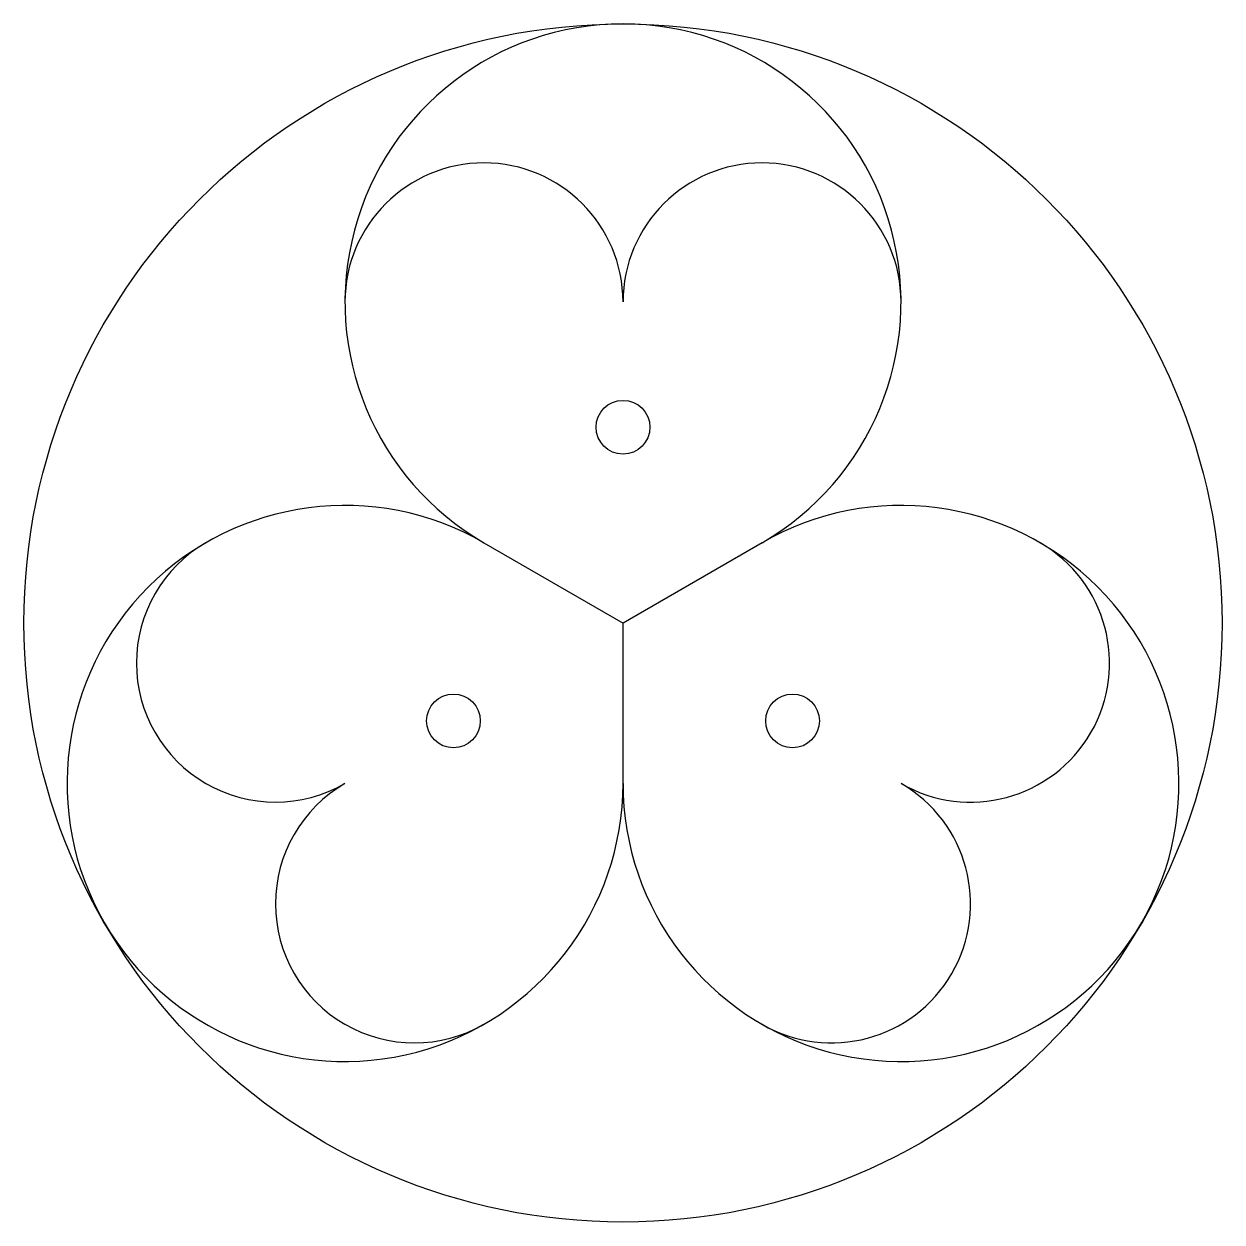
# Model space of a CAD drawing. Extents: x -12.5 to 12.5, y -12.5 to 12.5.
import ezdxf

# ---------------------------------------------------------------- set-up
doc = ezdxf.new("R2010")
doc.units = 0
doc.layers.add('MODELSKETCH_VISIBLE', color=7, linetype='CONTINUOUS')

msp = doc.modelspace()

# ---------------------------------------------------------------- linework, layer by layer
at = {"layer": 'MODELSKETCH_VISIBLE'}
for p in [(-2.901, 1.675), (-2.901, 1.675), (2.901, 1.675), (2.901, 1.675), (0, -3.349), (0, -3.349)]:
    msp.add_line(p, (0, 0), dxfattribs=at)
for centre, radius in [((0, 0), 12.5), ((0, 4.085), 0.561), ((-3.538, -2.043), 0.561), ((3.538, -2.043), 0.561)]:
    msp.add_circle(centre, radius, dxfattribs=at)
for centre, radius, start, end in [((0, 6.699), 5.801, 300, 240), ((-2.901, 6.699), 2.901, 0, 180), ((2.901, 6.699), 2.901, 0, 180), ((-5.801, -3.349), 5.801, 60, 0), ((5.801, -3.349), 5.801, 180, 120), ((-7.252, -0.837), 2.901, 120, 300), ((7.252, -0.837), 2.901, 240, 60), ((-4.351, -5.861), 2.901, 120, 300), ((4.351, -5.861), 2.901, 240, 60)]:
    msp.add_arc(centre, radius, start, end, dxfattribs=at)

doc.saveas('drawing.dxf')
